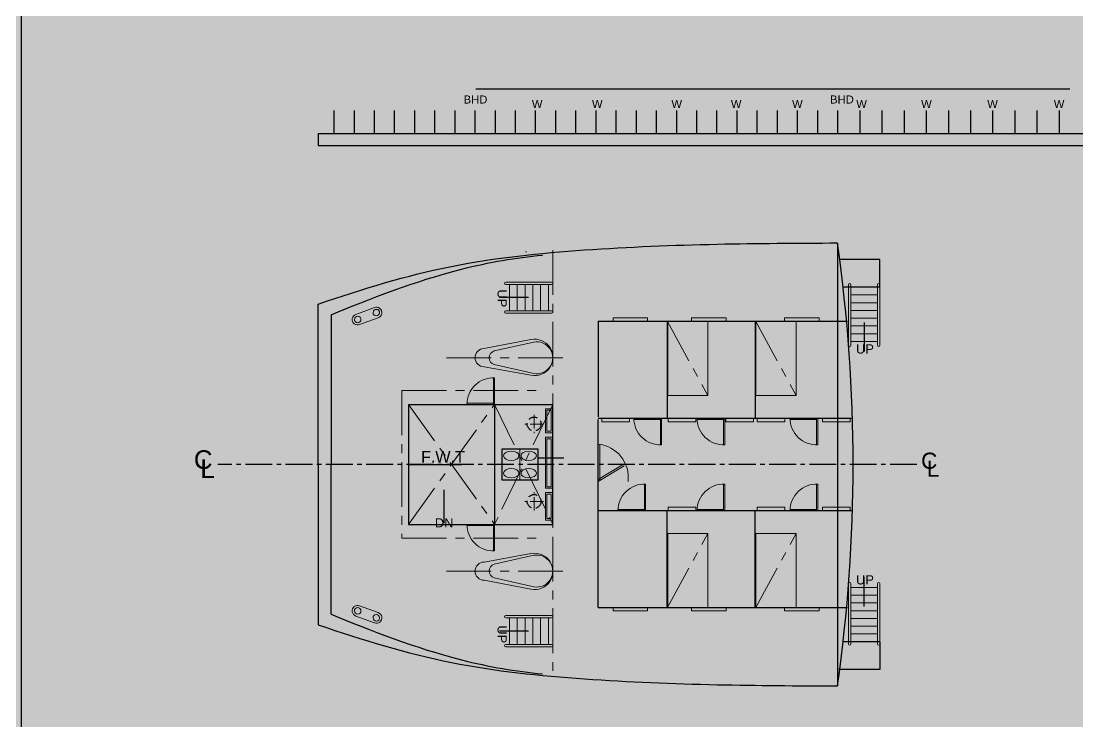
# Model space of a CAD drawing. Header units: inches. Extents: x 11 to 128, y 20 to 108.
# Drawn here: x 10.51 to 40.01, y 60.87 to 80.44 of the extents above; entities that cross this region are included whole.
import ezdxf

# ---------------------------------------------------------------- set-up
doc = ezdxf.new("R2010")
doc.units = ezdxf.units.IN
doc.header["$MEASUREMENT"] = 0
for name, pattern in [('ACAD_ISO04W100', [30, 24, -3, 0, -3]), ('CENTER', [2, 1.25, -0.25, 0.25, -0.25]), ('CENTER2', [1.125, 0.75, -0.125, 0.125, -0.125]), ('HIDDEN', [0.375, 0.25, -0.125])]:
    doc.linetypes.add(name, pattern=pattern)
for name, color, linetype, lineweight in [('B.line', 7, 'Continuous', 25), ('C.line', 255, 'ACAD_ISO04W100', 13), ('Door', 255, 'Continuous', 13), ('Fixtures', 255, 'Continuous', 18), ('hatch', 8, 'Continuous', 9), ('IN-LINE', 255, 'Continuous', 25), ('Railing', 255, 'Continuous', 9), ('staps', 200, 'Continuous', 15), ('Window', 5, 'Continuous', 13)]:
    doc.layers.add(name, color=color, linetype=linetype, lineweight=lineweight)
for name, color, linetype in [('bulkhead', 1, 'Continuous'), ('CL', 255, 'Continuous'), ('GA', 7, 'Continuous'), ('Text', 255, 'Continuous')]:
    doc.layers.add(name, color=color, linetype=linetype)
doc.styles.get("Standard").update_dxf_attribs({"font": 'arial.ttf'})
doc.dimstyles.get("Standard").update_dxf_attribs({"dimtxt": 0.18, "dimasz": 0.18, "dimexe": 0.18, "dimexo": 0.0625, "dimgap": 0.09, "dimtad": 0, "dimtih": 1, "dimtoh": 1, "dimdec": 4, "dimzin": 0, "dimdsep": 46, "dimtxsty": 'Standard', "dimcen": 0.09, "dimadec": 0, "dimazin": 0, "dimtfac": 1, "dimtdec": 4, "dimtofl": 0, "dimtmove": 0, "dimatfit": 3, "dimfxl": 1, "dimtolj": 1, "dimtzin": 0, "dimarcsym": 0})

# ---------------------------------------------------------------- blocks, each defined once
blk = doc.blocks.new('D 600')
at = {"layer": 'Door'}
for p, q in [((-26, 0), (-26, 574)), ((0, 0), (0, 573))]:
    blk.add_line(p, q, dxfattribs=at)
at = {"layer": 'Door', "ltscale": 2}
blk.add_line((-599, 26), (-26, 26), dxfattribs=at)
at = {"layer": 'Door'}
blk.add_arc((-26, 0), 574, 87.4038, 180, dxfattribs=at)

msp = doc.modelspace()

# ---------------------------------------------------------------- linework, layer by layer
for p, q in [((19.238, 77.944), (19.238, 77.297)), ((19.801, 77.944), (19.801, 77.297)), ((20.363, 77.944), (20.363, 77.297)), ((20.926, 77.944), (20.926, 77.297)), ((21.488, 77.944), (21.488, 77.297)), ((22.051, 77.944), (22.051, 77.297)), ((22.613, 77.944), (22.613, 77.297)), ((23.176, 77.944), (23.176, 77.297)), ((23.738, 77.944), (23.738, 77.297)), ((24.301, 77.944), (24.301, 77.297)), ((24.863, 77.944), (24.863, 77.297)), ((25.426, 77.944), (25.426, 77.297)), ((25.988, 77.944), (25.988, 77.297)), ((26.551, 77.944), (26.551, 77.297)), ((27.113, 77.944), (27.113, 77.297)), ((27.676, 77.944), (27.676, 77.297)), ((28.238, 77.944), (28.238, 77.297)), ((28.801, 77.944), (28.801, 77.297)), ((29.363, 77.944), (29.363, 77.297)), ((29.926, 77.944), (29.926, 77.297)), ((30.488, 77.944), (30.488, 77.297)), ((31.051, 77.944), (31.051, 77.297)), ((31.613, 77.944), (31.613, 77.297)), ((32.176, 77.944), (32.176, 77.297)), ((32.738, 77.944), (32.738, 77.297)), ((33.301, 77.944), (33.301, 77.297)), ((33.92, 77.944), (33.92, 77.297)), ((34.538, 77.944), (34.538, 77.297)), ((35.157, 77.944), (35.157, 77.297)), ((35.776, 77.944), (35.776, 77.297)), ((36.395, 77.944), (36.395, 77.297)), ((37.013, 77.944), (37.013, 77.297)), ((37.632, 77.944), (37.632, 77.297)), ((38.251, 77.944), (38.251, 77.297)), ((38.87, 77.944), (38.87, 77.297)), ((39.488, 77.944), (39.488, 77.297)), ((18.805, 68.061), (18.805, 72.539)), ((18.805, 68.061), (18.805, 63.584))]:
    msp.add_line(p, q)
for points, knots in [([(18.805, 72.539), (20.036, 72.961), (22.462, 73.708), (26.237, 74.087), (29.81, 74.229), (32.179, 74.242), (33.3, 74.245)], [0, 0, 0, 0, 3.425966, 6.754367, 10.061467, 13.03822, 13.03822, 13.03822, 13.03822]), ([(19.16, 72.24), (20.191, 72.669), (22.393, 73.52), (24.323, 73.833), (25.068, 73.907)], [0.109223, 0.109223, 0.109223, 0.109223, 3.425966, 5.498289, 5.498289, 5.498289, 5.498289]), ([(19.16, 63.879), (20.191, 63.45), (22.393, 62.599), (24.323, 62.285), (25.068, 62.212)], [0.109223, 0.109223, 0.109223, 0.109223, 3.425966, 5.498289, 5.498289, 5.498289, 5.498289]), ([(18.805, 63.584), (20.036, 63.161), (22.462, 62.415), (26.237, 62.036), (29.81, 61.894), (32.179, 61.881), (33.3, 61.878)], [0, 0, 0, 0, 3.425966, 6.754367, 10.061467, 13.03822, 13.03822, 13.03822, 13.03822])]:
    msp.add_open_spline(points, degree=3, knots=knots)
at = {"layer": 'B.line', "ltscale": 0.005}
msp.add_line((39.788, 78.537), (23.198, 78.537), dxfattribs=at)
at = {"layer": 'B.line', "linetype": 'HIDDEN'}
for centre in [(24.829, 69.19), (24.829, 67.028)]:
    msp.add_circle(centre, 0.193, dxfattribs=at)
at = {"layer": 'bulkhead', "linetype": 'Continuous'}
msp.add_line((33.3, 74.242), (33.3, 61.877), dxfattribs=at)
at = {"layer": 'bulkhead', "linetype": 'CENTER2'}
msp.add_line((35.517, 68.059), (16, 68.059), dxfattribs=at)
at = {"layer": 'C.line', "linetype": 'CENTER'}
for p, q in [((22.38, 71.042), (25.736, 71.042)), ((22.38, 65.081), (25.736, 65.081))]:
    msp.add_line(p, q, dxfattribs=at)
at = {"layer": 'CL'}
for p, q in [((18.805, 77.297), (94.29, 77.297)), ((18.805, 77.297), (18.805, 77.133)), ((18.805, 77.133), (18.805, 76.968)), ((18.805, 76.968), (94.29, 76.968))]:
    msp.add_line(p, q, dxfattribs=at)
at = {"layer": 'Defpoints', "color": 0, "linetype": 'Continuous'}
for p in [(19.16, 72.24), (19.16, 63.879)]:
    msp.add_line(p, (19.16, 68.059), dxfattribs=at)
at = {"layer": 'Fixtures', "linetype": 'CENTER'}
for p, q in [((28.552, 72.053), (29.676, 69.99)), ((31.02, 72.053), (32.143, 69.99)), ((28.552, 64.066), (29.676, 66.129)), ((28.552, 64.066), (29.676, 66.129)), ((31.02, 64.066), (32.143, 66.129))]:
    msp.add_line(p, q, dxfattribs=at)
at = {"layer": 'Fixtures', "ltscale": 30}
for points in [[(29.676, 72.053), (29.676, 69.99), (28.565, 69.99), (28.565, 72.053)], [(32.143, 72.053), (32.143, 69.99), (31.02, 69.99), (31.02, 72.053)], [(29.676, 64.066), (29.676, 66.129), (28.565, 66.129), (28.565, 64.066)], [(29.676, 64.066), (29.676, 66.129), (28.565, 66.129), (28.565, 64.066)], [(32.143, 64.066), (32.143, 66.129), (31.02, 66.129), (31.02, 64.066)]]:
    msp.add_lwpolyline(points, dxfattribs=at)
at = {"layer": 'GA', "lineweight": 9}
for p, q in [((20.371, 72.444), (19.851, 72.251)), ((20.477, 72.157), (19.958, 71.964)), ((20.477, 63.923), (19.958, 64.116)), ((20.371, 63.636), (19.851, 63.829))]:
    msp.add_line(p, q, dxfattribs=at)
for centre, major_axis, start_param, end_param in [((20.424, 72.301), (0.0856, 0.0318), 4.712389, 10.995574), ((20.424, 72.301), (-0.146, -0.054), 1.570796, 4.712389), ((19.905, 72.108), (0.146, 0.054), 1.570796, 4.712389), ((19.905, 72.108), (-0.0856, -0.0318), 1.570796326805626, 7.853981633985212)]:
    msp.add_ellipse(centre, major_axis=major_axis, ratio=0.981247, start_param=start_param, end_param=end_param, dxfattribs=at)
at = {"layer": 'GA', "lineweight": 9, "extrusion": (0, 0, -1)}
for centre, major_axis, start_param, end_param in [((19.905, 63.972), (0.146, -0.054), 1.570796, 4.712389), ((19.905, 63.972), (-0.0856, 0.0318), 1.570796326805626, 7.853981633985212), ((20.424, 63.779), (0.0856, -0.0318), 4.712389, 10.995574), ((20.424, 63.779), (-0.146, 0.054), 1.570796, 4.712389)]:
    msp.add_ellipse(centre, major_axis=major_axis, ratio=0.981247, start_param=start_param, end_param=end_param, dxfattribs=at)
at = {"layer": 'hatch', "linetype": 'CENTER'}
for p, q in [((25.351, 74.044), (25.351, 62.079)), ((21.137, 70.124), (25.068, 70.124)), ((21.137, 70.124), (21.137, 65.999)), ((21.325, 66.386), (23.726, 69.737)), ((21.325, 69.737), (23.726, 66.386)), ((25.351, 69.735), (23.726, 66.386)), ((23.726, 69.735), (25.351, 66.384)), ((21.137, 65.999), (25.068, 65.999))]:
    msp.add_line(p, q, dxfattribs=at)
at = {"layer": 'hatch'}
for p, q in [((23.434, 71.295), (24.741, 71.548)), ((23.712, 71.229), (24.822, 71.477)), ((23.712, 70.848), (24.822, 70.599)), ((23.434, 70.789), (24.741, 70.553)), ((24.435, 68.059), (24.435, 68.497)), ((24.435, 68.059), (24.435, 67.622)), ((23.434, 65.334), (24.741, 65.57)), ((23.712, 65.275), (24.822, 65.524)), ((23.434, 64.828), (24.741, 64.575)), ((23.712, 64.894), (24.822, 64.645))]:
    msp.add_line(p, q, dxfattribs=at)
at = {"layer": 'hatch', "linetype": 'CENTER', "ltscale": 0.3}
for p, q in [((24.829, 69.442), (24.829, 68.932)), ((25.094, 69.19), (24.573, 69.19)), ((24.829, 66.776), (24.829, 67.286)), ((25.094, 67.028), (24.573, 67.028))]:
    msp.add_line(p, q, dxfattribs=at)
at = {"layer": 'hatch'}
for points in [[(25.144, 69.617), (25.351, 69.617), (25.351, 68.945), (25.144, 68.945)], [(25.189, 69.572), (25.305, 69.572), (25.305, 68.99), (25.189, 68.99)], [(25.144, 68.823), (25.351, 68.823), (25.351, 67.395), (25.144, 67.395)], [(25.189, 68.778), (25.305, 68.778), (25.305, 67.44), (25.189, 67.44)], [(25.144, 66.506), (25.351, 66.506), (25.351, 67.273), (25.144, 67.273)], [(25.189, 66.551), (25.305, 66.551), (25.305, 67.228), (25.189, 67.228)]]:
    msp.add_lwpolyline(points, close=True, dxfattribs=at)
for centre, radius, start, end in [((24.843, 71.05), 0.508, 258.4796, 101.5204), ((24.904, 71.038), 0.447, 259.4035, 100.5965), ((23.434, 71.042), 0.253, 90, 270), ((23.777, 71.038), 0.202, 108.8075, 251.1925), ((24.843, 65.073), 0.508, 258.4796, 101.5204), ((24.904, 65.084), 0.447, 259.4035, 100.5965), ((23.434, 65.081), 0.253, 90, 270), ((23.777, 65.084), 0.202, 108.8075, 251.1925)]:
    msp.add_arc(centre, radius, start, end, dxfattribs=at)
for centre, major_axis in [((24.192, 68.302), (0.214, 0)), ((24.678, 67.817), (-0.214, 0))]:
    msp.add_ellipse(centre, major_axis=major_axis, ratio=0.613696, dxfattribs=at)
at = {"layer": 'hatch', "extrusion": (0, 0, -1)}
for centre, major_axis in [((24.678, 68.302), (-0.214, 0)), ((24.192, 67.817), (0.214, 0))]:
    msp.add_ellipse(centre, major_axis=major_axis, ratio=0.613696, dxfattribs=at)
at = {"layer": 'IN-LINE', "ltscale": 5}
for p, q in [((34.48, 73.01), (33.457, 73.01)), ((34.48, 63.11), (33.457, 63.11))]:
    msp.add_line(p, q, dxfattribs=at)
at = {"layer": 'IN-LINE', "ltscale": 2}
for p, q in [((26.615, 72.057), (33.575, 72.057)), ((26.615, 72.057), (26.615, 69.389)), ((28.548, 72.057), (28.548, 69.35)), ((30.997, 72.057), (30.997, 69.35)), ((21.325, 69.737), (25.351, 69.737)), ((21.325, 69.737), (21.325, 66.386)), ((23.726, 69.737), (23.726, 66.386)), ((25.351, 66.386), (25.351, 69.737)), ((26.615, 69.35), (33.723, 69.35)), ((21.325, 68.059), (22.812, 68.061)), ((26.615, 66.772), (33.723, 66.772)), ((26.615, 64.066), (26.615, 66.734)), ((26.615, 64.066), (26.615, 66.734)), ((28.548, 64.066), (28.548, 66.772)), ((30.997, 64.066), (30.997, 66.772)), ((21.325, 66.386), (25.351, 66.386)), ((26.615, 64.066), (33.575, 64.066))]:
    msp.add_line(p, q, dxfattribs=at)
at = {"layer": 'IN-LINE'}
msp.add_line((26.615, 66.734), (26.615, 69.313), dxfattribs=at)
at = {"layer": 'IN-LINE', "ltscale": 5}
for points in [[(34.48, 73.01), (34.48, 73.01), (34.48, 73.784), (33.362, 73.784)], [(34.48, 63.11), (34.48, 63.11), (34.48, 62.336), (33.334, 62.336)]]:
    msp.add_lwpolyline(points, dxfattribs=at)
at = {"layer": 'IN-LINE'}
msp.add_lwpolyline([(23.94, 68.497), (24.93, 68.497), (24.93, 67.622), (23.94, 67.622)], close=True, dxfattribs=at)
at = {"layer": 'IN-LINE', "ltscale": 5}
msp.add_arc((-10.371, 68.06), 44.107, 351.941, 8.059, dxfattribs=at)
at = {"layer": 'Railing', "const_width": 0.00967}
msp.add_lwpolyline([(24.582, 74.002, -1), (24.618, 74.002, -1)], format="xyb", close=True, dxfattribs=at)
at = {"layer": 'staps'}
for p, q in [((24.039, 73.153), (25.317, 73.153)), ((24.039, 73.088), (25.317, 73.088)), ((24.144, 73.088), (24.144, 72.347)), ((24.361, 73.088), (24.361, 72.347)), ((24.577, 73.088), (24.577, 72.347)), ((24.794, 73.088), (24.794, 72.347)), ((25.01, 73.088), (25.01, 72.347)), ((25.227, 73.088), (25.227, 72.347)), ((33.61, 71.388), (33.61, 73.077)), ((33.674, 71.388), (33.674, 73.077)), ((33.674, 73.01), (34.416, 73.01)), ((34.416, 71.388), (34.416, 73.077)), ((34.48, 71.388), (34.48, 73.077)), ((33.674, 72.793), (34.416, 72.793)), ((24.039, 72.347), (25.317, 72.347)), ((33.674, 72.577), (34.416, 72.577)), ((33.674, 72.36), (34.416, 72.36)), ((24.039, 72.283), (25.317, 72.283)), ((33.674, 72.143), (34.416, 72.143)), ((33.674, 71.927), (34.416, 71.927)), ((33.674, 71.71), (34.416, 71.71)), ((33.674, 71.493), (34.416, 71.493)), ((33.61, 64.732), (33.61, 63.043)), ((33.674, 64.732), (33.674, 63.043)), ((33.674, 64.627), (34.416, 64.627)), ((34.416, 64.732), (34.416, 63.043)), ((34.48, 64.732), (34.48, 63.043)), ((33.674, 64.41), (34.416, 64.41)), ((33.674, 64.194), (34.416, 64.194)), ((24.039, 63.84), (25.317, 63.84)), ((24.039, 63.776), (25.317, 63.776)), ((24.144, 63.035), (24.144, 63.776)), ((24.361, 63.035), (24.361, 63.776)), ((24.577, 63.035), (24.577, 63.776)), ((24.794, 63.035), (24.794, 63.776)), ((25.01, 63.035), (25.01, 63.776)), ((25.227, 63.035), (25.227, 63.776)), ((33.674, 63.977), (34.416, 63.977)), ((33.674, 63.76), (34.416, 63.76)), ((33.674, 63.543), (34.416, 63.543)), ((33.674, 63.327), (34.416, 63.327)), ((24.039, 63.035), (25.317, 63.035)), ((24.039, 62.97), (25.317, 62.97)), ((33.674, 63.11), (34.416, 63.11))]:
    msp.add_line(p, q, dxfattribs=at)
for centre, start, end in [((24.039, 73.121), 90, 270), ((25.317, 73.121), 270, 90), ((33.642, 73.077), 0, 180), ((34.448, 73.077), 0, 180), ((24.039, 72.315), 90, 270), ((25.317, 72.315), 270, 90), ((33.642, 71.388), 180, 0), ((34.448, 71.388), 180, 0), ((33.642, 64.732), 0, 180), ((34.448, 64.732), 0, 180), ((24.039, 63.808), 90, 270), ((25.317, 63.808), 270, 90), ((24.039, 63.002), 90, 270), ((25.317, 63.002), 270, 90), ((33.642, 63.043), 180, 0), ((34.448, 63.043), 180, 0)]:
    msp.add_arc(centre, 0.0322, start, end, dxfattribs=at)
at = {"layer": 'Text', "color": 2, "true_color": 0xffff00}
msp.add_lwpolyline([(10.507, 19.534), (127.912, 19.534), (127.912, 107.686), (10.507, 107.686)], close=True, dxfattribs=at)
at = {"layer": 'Window'}
for p, q in [((26.666, 68.627), (26.666, 67.61)), ((26.615, 67.642), (27.324, 68.069)), ((26.615, 67.584), (27.348, 68.023))]:
    msp.add_line(p, q, dxfattribs=at)
for points in [[(27.034, 72.057), (27.034, 72.154), (28, 72.154), (28, 72.057)], [(29.225, 72.057), (29.225, 72.154), (30.192, 72.154), (30.192, 72.057)], [(31.821, 72.057), (31.821, 72.154), (32.788, 72.154), (32.788, 72.057)], [(27.491, 69.35), (27.491, 69.254), (26.717, 69.254), (26.717, 69.35)], [(29.343, 69.35), (29.343, 69.254), (28.57, 69.254), (28.57, 69.35)], [(30.183, 69.35), (30.183, 69.254), (30.955, 69.254), (30.955, 69.35)], [(31.834, 69.35), (31.834, 69.254), (31.061, 69.254), (31.061, 69.35)], [(32.881, 69.35), (32.881, 69.254), (33.654, 69.254), (33.654, 69.35)], [(29.343, 66.772), (29.343, 66.869), (28.57, 66.869), (28.57, 66.772)], [(31.834, 66.772), (31.834, 66.869), (31.061, 66.869), (31.061, 66.772)], [(32.881, 66.772), (32.881, 66.869), (33.654, 66.869), (33.654, 66.772)], [(27.034, 64.066), (27.034, 63.969), (28, 63.969), (28, 64.066)], [(29.225, 64.066), (29.225, 63.969), (30.192, 63.969), (30.192, 64.066)], [(31.821, 64.066), (31.821, 63.969), (32.788, 63.969), (32.788, 64.066)]]:
    msp.add_lwpolyline(points, dxfattribs=at)
msp.add_arc((26.528, 67.7), 0.931, 352.8901, 84.671, dxfattribs=at)

# ---------------------------------------------------------------- block references
at = {"layer": 'IN-LINE', "xscale": 0.001288936642393601, "yscale": 0.001288936642393601, "zscale": 0.001288936642393601}
msp.add_blockref('D 600', (23.726, 69.737), dxfattribs=at)
at = {"layer": 'IN-LINE', "xscale": -0.001288936642393601, "yscale": 0.001288936642393601, "zscale": 0.001288936642393601, "rotation": 180}
msp.add_blockref('D 600', (23.726, 66.386), dxfattribs=at)
at = {"layer": 'Window', "xscale": -0.001288936642393601, "yscale": 0.001288936642393601, "zscale": 0.001288936642393601, "rotation": 180}
for p in [(28.388, 69.35), (30.154, 69.35), (32.75, 69.35)]:
    msp.add_blockref('D 600', p, dxfattribs=at)
at = {"layer": 'Window', "xscale": 0.001288936642393601, "yscale": 0.001288936642393601, "zscale": 0.001288936642393601}
for p in [(27.943, 66.772), (30.154, 66.772), (32.75, 66.772)]:
    msp.add_blockref('D 600', p, dxfattribs=at)

# ---------------------------------------------------------------- texts
at = {"char_height": 0.225, "attachment_point": 1}
for s, width, insert in [('BHD', 0.60787, (22.862, 78.363)), ('W', 0.37229, (24.767, 78.238)), ('W', 0.37229, (26.445, 78.238)), ('W', 0.37229, (28.663, 78.238)), ('W', 0.37229, (30.324, 78.238)), ('W', 0.37229, (32.032, 78.238)), ('BHD', 0.60787, (33.092, 78.363)), ('W', 0.37229, (33.824, 78.238)), ('W', 0.37229, (35.636, 78.238)), ('W', 0.37229, (37.481, 78.238)), ('W', 0.37229, (39.339, 78.238))]:
    msp.add_mtext_dynamic_manual_height_columns(s, width=width, gutter_width=1.125, heights=[0], dxfattribs=dict(at, insert=insert))
at = {"layer": 'Text'}
for p in [(23.809, 72.949), (23.809, 63.568)]:
    msp.add_text('UP', height=0.2578, rotation=270, dxfattribs=at).set_placement(p)
for s, height, p in [('UP', 0.258, (33.816, 71.157)), ('C', 0.519, (15.329, 67.937)), ('L', 0.519, (15.511, 67.681)), ('F.W.T', 0.3222, (21.672, 68.113)), ('C', 0.451, (35.634, 67.939)), ('L', 0.451, (35.793, 67.716)), ('DN', 0.2578, (22.057, 66.301)), ('UP', 0.258, (33.816, 64.711))]:
    msp.add_text(s, height=height, dxfattribs=at).set_placement(p)

# ---------------------------------------------------------------- leaders
at = {"layer": 'hatch', "ltscale": 0.05}
for points in [[(24.673, 72.718), (23.862, 72.718)], [(34.045, 72.022), (34.045, 71.211)], [(22.311, 67.353), (22.311, 66.423)], [(34.045, 64.098), (34.045, 64.909)], [(24.673, 63.405), (23.862, 63.405)]]:
    msp.add_leader(points, dimstyle='Standard', override={"dimasz": 200, "dimtad": 0}, dxfattribs=at)
at = {"layer": 'hatch'}
msp.add_leader([(24.962, 68.242), (25.655, 68.242)], dimstyle='Standard', override={"dimasz": 80, "dimgap": 50, "dimtad": 0, "dimldrblk": 'Dot'}, dxfattribs=at)

doc.saveas('drawing.dxf')
